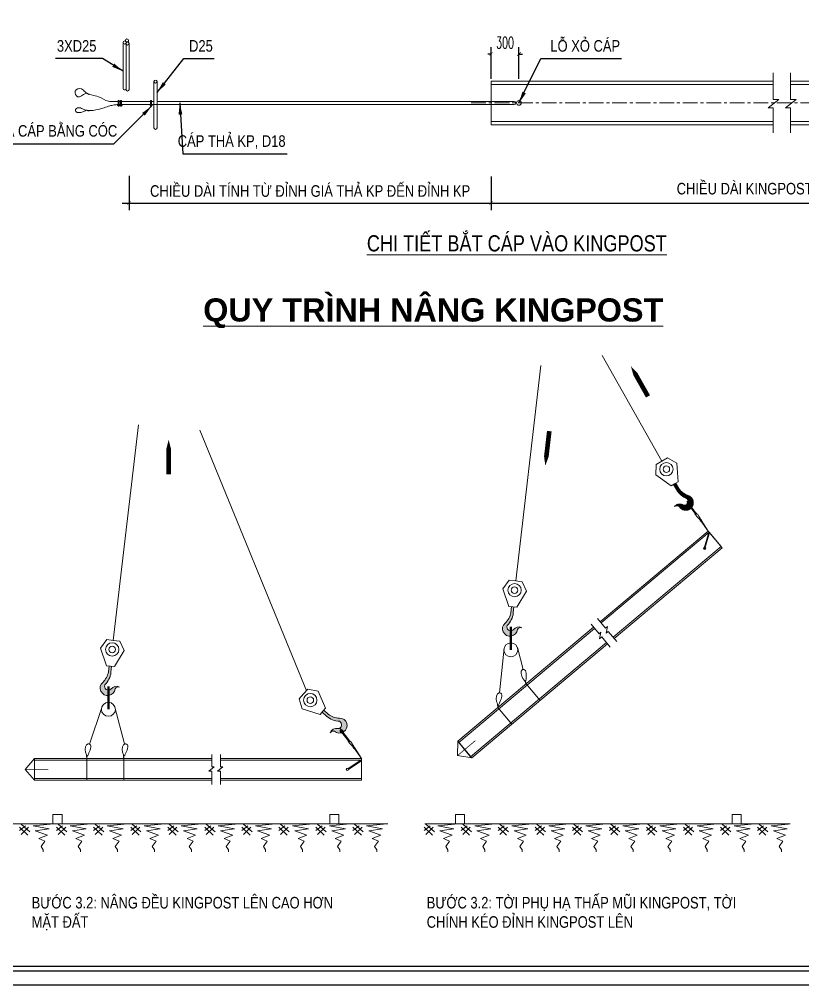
# Model space of a CAD drawing. Header units: millimetres. Extents: x -376071 to 28028791, y -269234 to 29325.
# Drawn here: x 489571 to 506486, y -148882 to -128041 of the extents above; entities that cross this region are included whole.
import ezdxf
from ezdxf.enums import TextEntityAlignment as Align

# ---------------------------------------------------------------- set-up
doc = ezdxf.new("R2010")
doc.units = ezdxf.units.MM
doc.header["$LTSCALE"] = 100
doc.set_wipeout_variables(frame=1)
doc.linetypes.add('CENTER', pattern=[50.8, 31.75, -6.35, 6.35, -6.35])
doc.linetypes.add('CONTINOUS', pattern=[0])
doc.layers.add('01. TEXT NOI DUNG', color=7, linetype='Continuous')
doc.layers.add('01. TEXT TIEU DE', color=7, linetype='Continuous')
for name, color, linetype, lineweight in [('02. leader', 8, 'CONTINOUS', 5), ('02. NET BAO', 7, 'CONTINOUS', 13), ('02. Net dam', 7, 'CONTINOUS', 13), ('02. Net dim', 8, 'CONTINOUS', 0), ('02. net manh', 8, 'CONTINOUS', 0), ('02. Net truc', 8, 'CENTER', 0)]:
    doc.layers.add(name, color=color, linetype=linetype, lineweight=lineweight)
doc.styles.add('Arial 0.8', font='arial_0.ttf', dxfattribs={"width": 0.8, "height": 250})
doc.styles.add('Arial 1.2', font='arial_0.ttf', dxfattribs={"width": 1.2, "height": 500})
doc.styles.add('DIM', font='vnsimli.shx', dxfattribs={"width": 0.6})
doc.dimstyles.new('1-100', dxfattribs={"dimscale": 100, "dimtxt": 2.5, "dimasz": 0.75, "dimexe": 1.5, "dimexo": 0.5, "dimgap": 1.2, "dimtad": 1, "dimtoh": 1, "dimdec": 0, "dimzin": 0, "dimdsep": 46, "dimtxsty": 'DIM', "dimblk": 'ARCHTICK', "dimcen": 0.09, "dimdle": 1.5, "dimclrd": 8, "dimclre": 8, "dimclrt": 7, "dimadec": 0, "dimazin": 0, "dimtfac": 1, "dimtdec": 0, "dimtix": 1, "dimtofl": 0, "dimtmove": 0, "dimatfit": 3, "dimfxl": 6, "dimfxlon": 1, "dimtolj": 1, "dimtzin": 0, "dimarcsym": 0})
doc.dimstyles.new('1-100 chu thich', dxfattribs={"dimtxt": 250, "dimasz": 75, "dimexe": 150, "dimexo": 50, "dimgap": 100, "dimtad": 1, "dimtoh": 1, "dimdec": 0, "dimzin": 0, "dimdsep": 46, "dimtxsty": 'Arial 0.8', "dimblk": 'ARCHTICK', "dimcen": 9, "dimdle": 150, "dimclrd": 8, "dimclre": 8, "dimclrt": 7, "dimadec": 0, "dimazin": 0, "dimtfac": 1, "dimtdec": 0, "dimtix": 1, "dimtofl": 0, "dimtmove": 0, "dimatfit": 3, "dimfxl": 600, "dimfxlon": 1, "dimtolj": 1, "dimtzin": 0, "dimarcsym": 0})
doc.dimstyles.new('KT1', dxfattribs={"dimtxt": 250, "dimasz": 1000, "dimexe": 100, "dimexo": 100, "dimgap": 50, "dimtad": 1, "dimdec": 0, "dimzin": 2, "dimdsep": 46, "dimtxsty": 'Standard', "dimblk2": 'OBLIQUE', "dimcen": 0.09, "dimdle": 100, "dimclrt": 2, "dimadec": 0, "dimazin": 0, "dimtfac": 1, "dimtdec": 0, "dimtofl": 0, "dimtmove": 0, "dimatfit": 3, "dimfxl": 1, "dimtolj": 1, "dimtzin": 2, "dimarcsym": 0})

# ---------------------------------------------------------------- blocks, each defined once
blk = doc.blocks.new('_ArchTick')
at = {"color": 0, "linetype": 'ByBlock', "const_width": 0.15}
blk.add_lwpolyline([(-0.5, -0.5), (0.5, 0.5)], dxfattribs=at)
blk = doc.blocks.new('*D224')
at = {"layer": '02. Net dim', "color": 8, "lineweight": -2, "transparency": 16777216}
for p, q in [((491941, -131423), (491941, -132158)), ((499760, -131435), (499760, -132158)), ((491791, -132008), (499910, -132008))]:
    blk.add_line(p, q, dxfattribs=at)
at = {"layer": 'Defpoints', "color": 0, "lineweight": 0, "transparency": 16777216}
for p in [(491941, -129556, -529), (499760, -130246, -529), (499760, -132008)]:
    blk.add_point(p, dxfattribs=at)
at = {"layer": '02. Net dim', "color": 8, "lineweight": -2, "transparency": 16777216, "xscale": 75, "yscale": 75, "zscale": 75, "rotation": 180}
blk.add_blockref('_ArchTick', (491941, -132008), dxfattribs=at)
at = {"layer": '02. Net dim', "color": 8, "lineweight": -2, "transparency": 16777216, "xscale": 75, "yscale": 75, "zscale": 75}
blk.add_blockref('_ArchTick', (499760, -132008), dxfattribs=at)
at = {"layer": '02. Net dim', "color": 7, "lineweight": 0, "transparency": 16777216, "insert": (495851, -131749), "char_height": 250, "attachment_point": 5, "style": 'Arial 0.8'}
blk.add_mtext('\\A1;CHIỀU DÀI TÍNH TỪ ĐỈNH GIÁ THẢ KP ĐẾN ĐỈNH KP', dxfattribs=at)
blk = doc.blocks.new('*D225')
at = {"layer": '02. Net dim', "color": 8, "lineweight": -2, "transparency": 16777216}
for p, q in [((499760, -131435), (499760, -132158)), ((513879, -131430), (513879, -132158)), ((499610, -132008), (514029, -132008))]:
    blk.add_line(p, q, dxfattribs=at)
at = {"layer": 'Defpoints', "color": 0, "lineweight": 0, "transparency": 16777216}
for p in [(513879, -130046, -529), (499760, -130246, -529), (513879, -132008)]:
    blk.add_point(p, dxfattribs=at)
at = {"layer": '02. Net dim', "color": 8, "lineweight": -2, "transparency": 16777216, "xscale": 75, "yscale": 75, "zscale": 75, "rotation": 180}
blk.add_blockref('_ArchTick', (499760, -132008), dxfattribs=at)
at = {"layer": '02. Net dim', "color": 8, "lineweight": -2, "transparency": 16777216, "xscale": 75, "yscale": 75, "zscale": 75}
blk.add_blockref('_ArchTick', (513879, -132008), dxfattribs=at)
at = {"layer": '02. Net dim', "color": 7, "lineweight": 0, "transparency": 16777216, "insert": (506819, -131724), "char_height": 250, "attachment_point": 5, "style": 'Arial 0.8'}
blk.add_mtext('\\A1;CHIỀU DÀI KINGPOST THEO TỪNG LOẠI CỌC', dxfattribs=at)
blk = doc.blocks.new('*D226')
at = {"layer": '02. Net dim', "color": 8, "lineweight": -2, "transparency": 16777216}
for p, q in [((499760, -128790), (499685, -128790)), ((499760, -129327), (499760, -128640)), ((500360, -129327), (500360, -128640)), ((500360, -128790), (500435, -128790))]:
    blk.add_line(p, q, dxfattribs=at)
at = {"layer": 'Defpoints', "color": 0, "lineweight": 0, "transparency": 16777216}
for p in [(500360, -128790), (499760, -129846, -529), (500360, -129846, -529)]:
    blk.add_point(p, dxfattribs=at)
at = {"layer": '02. Net dim', "color": 8, "lineweight": -2, "transparency": 16777216, "xscale": 75, "yscale": 75, "zscale": 75}
blk.add_blockref('_ArchTick', (499760, -128790), dxfattribs=at)
at = {"layer": '02. Net dim', "color": 8, "lineweight": -2, "transparency": 16777216, "xscale": 75, "yscale": 75, "zscale": 75, "rotation": 180}
blk.add_blockref('_ArchTick', (500360, -128790), dxfattribs=at)
at = {"layer": '02. Net dim', "color": 7, "lineweight": 0, "transparency": 16777216, "insert": (500060, -128545), "char_height": 250, "attachment_point": 5, "style": 'DIM'}
blk.add_mtext('\\A1;300', dxfattribs=at)
blk = doc.blocks.new('_OBLIQUE')
at = {"color": 0, "linetype": 'ByBlock'}
blk.add_line((-0.5, -0.5), (0.5, 0.5), dxfattribs=at)
blk = doc.blocks.new('*U232')
at = {"lineweight": 0}
blk.add_circle((-300, 235), 25, dxfattribs=at)
at = {"layer": '02. Net dam', "lineweight": 0}
for q in [(-7060, 470), (-7060, 0)]:
    blk.add_line((-7260, 235), q, dxfattribs=at)
for points in [[(-3230, 0), (-7060, 0), (-7060, 470), (-3230, 470)], [(-3045, 470), (0, 470), (0, 0), (-3045, 0)]]:
    blk.add_lwpolyline(points, dxfattribs=at)
at = {"layer": '02. net manh', "color": 8}
for points in [[(-3230, -89), (-3230, 197), (-3293, 197), (-3176, 286), (-3230, 286), (-3230, 556)], [(-3045, -89), (-3045, 197), (-3107, 197), (-2991, 286), (-3045, 286), (-3045, 556)]]:
    blk.add_lwpolyline(points, dxfattribs=at)
at = {"layer": '02. net manh', "lineweight": 0}
for points in [[(-3230, 35), (-7060, 35), (-7060, 435), (-3230, 435)], [(-3045, 435), (0, 435), (0, 35), (-3045, 35)]]:
    blk.add_lwpolyline(points, dxfattribs=at)
at = {"layer": '02. net manh', "lineweight": 0, "const_width": 16}
blk.add_lwpolyline([(-7260, 235), (-6760, 235)], dxfattribs=at)
blk = doc.blocks.new('*U233')
at = {"lineweight": 0}
blk.add_circle((-300, 235), 25, dxfattribs=at)
at = {"layer": '02. Net dam', "lineweight": 0}
for q in [(-7060, 470), (-7060, 0)]:
    blk.add_line((-7260, 235), q, dxfattribs=at)
for points in [[(-3230, 0), (-7060, 0), (-7060, 470), (-3230, 470)], [(-3045, 470), (0, 470), (0, 0), (-3045, 0)]]:
    blk.add_lwpolyline(points, dxfattribs=at)
at = {"layer": '02. net manh', "lineweight": 0}
for points in [[(-3230, 35), (-7060, 35), (-7060, 435), (-3230, 435)], [(-3045, 435), (0, 435), (0, 35), (-3045, 35)]]:
    blk.add_lwpolyline(points, dxfattribs=at)
at = {"layer": '02. net manh', "color": 8}
for points in [[(-3230, -89), (-3230, 197), (-3293, 197), (-3176, 286), (-3230, 286), (-3230, 556)], [(-3045, -89), (-3045, 197), (-3107, 197), (-2991, 286), (-3045, 286), (-3045, 556)]]:
    blk.add_lwpolyline(points, dxfattribs=at)
at = {"layer": '02. net manh', "lineweight": 0, "const_width": 16}
blk.add_lwpolyline([(-7260, 235), (-6760, 235)], dxfattribs=at)
blk = doc.blocks.new('*U235')
at = {"layer": '02. net manh'}
for p, q in [((-198, 264), (-329, 166)), ((-132, 232), (-296, 75)), ((329, 296), (-37, 262)), ((-37, 262), (309, 199)), ((309, 199), (12, 158)), ((12, 158), (274, 61)), ((274, 61), (88, -8)), ((88, -8), (219, -70)), ((219, -70), (136, -180)), ((136, -180), (184, -256)), ((184, -256), (184, -297))]:
    blk.add_line(p, q, dxfattribs=at)
for points in [[(-148, 59), (-329, 232)], [(-107, 133), (-296, 297)]]:
    blk.add_lwpolyline(points, dxfattribs=at)
blk = doc.blocks.new('*U236')
at = {"color": 0, "linetype": 'ByBlock', "lineweight": -2, "transparency": 16777216}
for p in [(-7200, 0), (-6400, 0), (-5600, 0), (-4800, 0), (-4000, 0), (-3200, 0), (-2400, 0), (-1600, 0), (-800, 0), (0, 0)]:
    blk.add_blockref('*U235', p, dxfattribs=at)
blk = doc.blocks.new('*U231')
at = {"layer": '02. net manh'}
h = blk.add_hatch(dxfattribs=at)
h.set_pattern_fill('ANSI37', color=256, scale=1.08, angle=48.4037, style=0)
h.set_pattern_definition([(93.40370006, (17193.22033, -44365.72529), (-0.13476185945, -0.0080150631), []), (183.40370006, (17193.22033, -44365.72529), (0.0080150631, -0.13476185945), [])])
h.paths.add_polyline_path([(3182, -6377, 0.413975), (3020, -6215, -0.167509), (2775, -6132), (2678, -6045), (2659, -6067), (2641, -6086), (2739, -6173, 0.166919), (3019, -6284, -0.37486), (3061, -6384)])
h.paths.add_polyline_path([(3061, -6384, -0.325623), (2982, -6442, 0.383868), (2816, -6534, -0.345642), (2912, -6499, 0.646507), (3182, -6377)])
at = {"lineweight": 0}
blk.add_line((0, 0), (2312, -5644), dxfattribs=at)
at = {"layer": '02. NET BAO'}
for centre, radius, start, end in [((3040, -5821), 464, 229.4488, 267.3543), ((3018, -5818), 397, 232.2319, 270.0482), ((3020, -6377), 162, 228.4037, 90.4284), ((2950, -6580), 142, 77.1254, 161.1261), ((2982, -6359), 83.1, 269.7442, 64.086), ((2887, -6577), 82.6, 72.2206, 148.4899)]:
    blk.add_arc(centre, radius, start, end, dxfattribs=at)
at = {"lineweight": 0}
blk.add_wipeout([(2214, -6018), (2146, -5801), (2333, -5590), (2557, -5632), (2717, -6001), (2599, -6134)], dxfattribs=at)
for p, q in [((2333, -5590), (2239, -5695)), ((2333, -5590), (2557, -5632)), ((2146, -5801), (2239, -5695)), ((2146, -5801), (2214, -6018)), ((2557, -5632), (2717, -6001)), ((2214, -6018), (2599, -6134)), ((2717, -6001), (2658, -6067)), ((2599, -6134), (2658, -6067))]:
    blk.add_line(p, q, dxfattribs=at)
at = {"layer": '02. NET BAO'}
for p, q in [((2739, -6173), (2641, -6086)), ((2775, -6132), (2678, -6045))]:
    blk.add_line(p, q, dxfattribs=at)
at = {"layer": '02. net manh'}
for radius in [144, 70.9]:
    blk.add_circle((2388, -5827), radius, dxfattribs=at)
blk = doc.blocks.new('*U234')
at = {"layer": '02. net manh'}
h = blk.add_hatch(dxfattribs=at)
h.set_pattern_fill('ANSI37', color=256, scale=1.08, angle=6.1622, style=0)
h.set_pattern_definition([(51.16218033, (-14381.09397, -43330.16089), (-0.10515476538, 0.0846609433), []), (141.16218033, (-14381.09397, -43330.16089), (-0.0846609433, -0.10515476538), [])])
h.paths.add_polyline_path([(784, -5788, 0.413975), (774, -5558, -0.167509), (648, -5332), (634, -5203), (605, -5206), (579, -5209), (593, -5338, 0.166919), (726, -5609, -0.37486), (690, -5712)])
h.paths.add_polyline_path([(690, -5712, -0.325623), (593, -5701, 0.383868), (408, -5658, -0.345642), (503, -5696, 0.646507), (784, -5788)])
at = {"lineweight": 0}
blk.add_line((0, 0), (543, -4649), dxfattribs=at)
at = {"layer": '02. NET BAO'}
for centre, radius, start, end in [((1053, -5280), 464, 187.2073, 225.1128), ((1039, -5263), 397, 189.9904, 227.8067), ((664, -5678), 162, 186.1622, 48.1869), ((649, -5639), 83.1, 227.5026, 21.8445), ((477, -5782), 142, 34.8838, 118.8846), ((431, -5737), 82.6, 29.9791, 106.2484)]:
    blk.add_arc(centre, radius, start, end, dxfattribs=at)
at = {"lineweight": 0}
blk.add_wipeout([(309, -4871), (404, -4664), (685, -4634), (822, -4815), (693, -5196), (516, -5215)], dxfattribs=at)
for p, q in [((404, -4664), (309, -4871)), ((404, -4664), (544, -4649)), ((685, -4634), (544, -4649)), ((685, -4634), (822, -4815)), ((309, -4871), (516, -5215)), ((822, -4815), (693, -5196)), ((516, -5215), (605, -5206)), ((693, -5196), (605, -5206))]:
    blk.add_line(p, q, dxfattribs=at)
at = {"layer": '02. NET BAO'}
for p, q in [((593, -5338), (579, -5209)), ((648, -5332), (634, -5203))]:
    blk.add_line(p, q, dxfattribs=at)
at = {"layer": '02. net manh'}
for radius in [144, 70.9]:
    blk.add_circle((566, -4846), radius, dxfattribs=at)
blk = doc.blocks.new('*U237')
at = {"layer": '02. net manh'}
for p, q in [((-198, 264), (-329, 166)), ((-132, 232), (-296, 75)), ((329, 296), (-37, 262)), ((-37, 262), (309, 199)), ((309, 199), (12, 158)), ((12, 158), (274, 61)), ((274, 61), (88, -8)), ((88, -8), (219, -70)), ((219, -70), (136, -180)), ((136, -180), (184, -256)), ((184, -256), (184, -297))]:
    blk.add_line(p, q, dxfattribs=at)
for points in [[(-148, 59), (-329, 232)], [(-107, 133), (-296, 297)]]:
    blk.add_lwpolyline(points, dxfattribs=at)
blk = doc.blocks.new('*U238')
at = {"color": 0, "linetype": 'ByBlock', "lineweight": -2, "transparency": 16777216}
for p in [(-7200, 0), (-6400, 0), (-5600, 0), (-4800, 0), (-4000, 0), (-3200, 0), (-2400, 0), (-1600, 0), (-800, 0), (0, 0)]:
    blk.add_blockref('*U237', p, dxfattribs=at)
blk = doc.blocks.new('*U240')
at = {"layer": '02. net manh'}
h = blk.add_hatch(dxfattribs=at)
h.set_pattern_fill('ANSI37', color=256, scale=1.08, angle=29.4993, style=0)
h.set_pattern_definition([(74.49930936, (2908.54196, -43709.21608), (-0.1300896763, 0.03607874888), []), (164.49930936, (2908.54196, -43709.21608), (-0.03607874888, -0.1300896763), [])])
h.paths.add_polyline_path([(1961, -3230, 0.413975), (1861, -3024, -0.167509), (1656, -2866), (1592, -2753), (1566, -2767), (1544, -2780), (1608, -2893, 0.166919), (1837, -3089, -0.37486), (1845, -3198)])
h.paths.add_polyline_path([(1845, -3198, -0.325623), (1751, -3227, 0.383868), (1564, -3260, -0.345642), (1666, -3258, 0.646507), (1961, -3230)])
at = {"lineweight": 0}
blk.add_line((0, 0), (1290, -2280), dxfattribs=at)
at = {"layer": '02. NET BAO'}
for centre, radius, start, end in [((2007, -2658), 464, 210.5444, 248.4499), ((1987, -2648), 397, 213.3276, 251.1438), ((1808, -3178), 162, 209.4993, 71.524), ((1778, -3148), 83.1, 250.8398, 45.1816), ((1676, -3347), 142, 58.221, 142.2217), ((1617, -3324), 82.6, 53.3163, 129.5855)]:
    blk.add_arc(centre, radius, start, end, dxfattribs=at)
at = {"lineweight": 0}
blk.add_wipeout([(1161, -2577), (1167, -2349), (1413, -2210), (1611, -2323), (1643, -2724), (1488, -2811)], dxfattribs=at)
for p, q in [((1167, -2349), (1290, -2280)), ((1413, -2210), (1290, -2280)), ((1413, -2210), (1611, -2323)), ((1167, -2349), (1161, -2577)), ((1611, -2323), (1643, -2724)), ((1161, -2577), (1488, -2811)), ((1488, -2811), (1566, -2767)), ((1643, -2724), (1566, -2767))]:
    blk.add_line(p, q, dxfattribs=at)
at = {"layer": '02. NET BAO'}
for p, q in [((1608, -2893), (1544, -2780)), ((1656, -2866), (1592, -2753))]:
    blk.add_line(p, q, dxfattribs=at)
at = {"layer": '02. net manh'}
for radius in [144, 70.9]:
    blk.add_circle((1388, -2453), radius, dxfattribs=at)
blk = doc.blocks.new('*U239')
at = {"layer": '02. net manh'}
h = blk.add_hatch(dxfattribs=at)
h.set_pattern_fill('ANSI37', color=256, scale=1.08, angle=6.1622, style=0)
h.set_pattern_definition([(51.16218033, (-14380.58813, -43334.49363), (-0.10515476538, 0.0846609433), []), (141.16218033, (-14380.58813, -43334.49363), (-0.0846609433, -0.10515476538), [])])
h.paths.add_polyline_path([(785, -5792, 0.413975), (774, -5563, -0.167509), (649, -5337), (635, -5207), (606, -5210), (580, -5213), (594, -5343, 0.166919), (727, -5613, -0.37486), (691, -5716)])
h.paths.add_polyline_path([(691, -5716, -0.325623), (593, -5705, 0.383868), (409, -5662, -0.345642), (503, -5700, 0.646507), (785, -5792)])
at = {"lineweight": 0}
blk.add_line((0, 0), (543, -4653), dxfattribs=at)
at = {"layer": '02. NET BAO'}
for centre, radius, start, end in [((1054, -5284), 464, 187.2073, 225.1128), ((1039, -5268), 397, 189.9904, 227.8067), ((665, -5683), 162, 186.1622, 48.1869), ((649, -5644), 83.1, 227.5026, 21.8445), ((477, -5786), 142, 34.8838, 118.8846), ((432, -5741), 82.6, 29.9791, 106.2484)]:
    blk.add_arc(centre, radius, start, end, dxfattribs=at)
at = {"lineweight": 0}
blk.add_wipeout([(309, -4875), (405, -4668), (685, -4638), (823, -4820), (693, -5201), (517, -5220)], dxfattribs=at)
for p, q in [((405, -4668), (309, -4875)), ((405, -4668), (545, -4653)), ((685, -4638), (545, -4653)), ((685, -4638), (823, -4820)), ((309, -4875), (517, -5220)), ((823, -4820), (693, -5201)), ((517, -5220), (605, -5210)), ((693, -5201), (605, -5210))]:
    blk.add_line(p, q, dxfattribs=at)
at = {"layer": '02. NET BAO'}
for p, q in [((649, -5337), (635, -5207)), ((594, -5343), (580, -5213))]:
    blk.add_line(p, q, dxfattribs=at)
at = {"layer": '02. net manh'}
for radius in [144, 70.9]:
    blk.add_circle((566, -4851), radius, dxfattribs=at)
blk = doc.blocks.new('Khung A3 COR3')
at = {"ltscale": 2000}
for points in [[(420, 0), (420, 297), (0, 297), (0, 0)], [(417, 3), (417, 294), (3, 294), (3, 3)], [(365, 4), (365, 293), (4, 293), (4, 4)]]:
    blk.add_lwpolyline(points, close=True, dxfattribs=at)
at = {"style": 'Arial 0.8', "width": 0.8}
blk.add_attdef('TENBANVE_001', (387.9, 33.5), '', height=2.5, dxfattribs=at)
blk.add_attdef('SOHIEU', text='', height=2.5, dxfattribs=at).set_placement((391, 7.25), align=Align.MIDDLE_CENTER)

msp = doc.modelspace()

# ---------------------------------------------------------------- linework, layer by layer
at = {"layer": '02. Net dam', "lineweight": 0}
for p, q in [((500038.1, -141613.2), (499942.1, -142583.7, 170.1)), ((500324.9, -141605.3), (500448.4, -142075.4, 100.8)), ((491349.6, -142898.3), (491084.9, -143686.3, 170.1)), ((491636.4, -142890.3), (491844.9, -143683.8, 170.1))]:
    msp.add_line(p, q, dxfattribs=at)
at = {"layer": '02. Net dam'}
for p, q in [((500512.7, -142386.1, 1051.3), (500815.9, -142746.8, -1409.8)), ((499901.8, -142898.8, 1932.4), (500204.9, -143259.5, -528.7)), ((491027.5, -143996.8, 1932.4), (491027.9, -144468, -528.7)), ((491825.1, -143996.8, 1051.3), (491825.4, -144468, -1409.8)), ((489425.3, -145406.8, -528.7), (497530.6, -145406.7, -528.7)), ((498328.3, -145406.8, -528.7), (506219.1, -145406.7, -528.7))]:
    msp.add_line(p, q, dxfattribs=at)
at = {"layer": '02. Net dam', "lineweight": 0}
for points in [[(501015, -136931.2, 100, 100, 0), (500986, -137179.5, 250, 0, 0), (500928.1, -137676.2, 0, 0, 0)], [(492796.6, -137865.3, 100, 100, 0), (492796.6, -137615.3, 250, 0, 0), (492796.6, -137115.3, 0, 0, 0)]]:
    msp.add_lwpolyline(points, format="xyseb", dxfattribs=at)
at = {"layer": '02. Net dam', "lineweight": 0, "elevation": -528.7}
for points in [[(490297.7, -145406.8), (490497.7, -145406.8), (490497.7, -145206.8), (490297.7, -145206.8)], [(496272.5, -145406.8), (496472.5, -145406.8), (496472.5, -145206.8), (496272.5, -145206.8)], [(498986.1, -145406.8), (499186.1, -145406.8), (499186.1, -145206.8), (498986.1, -145206.8)], [(504961, -145406.8), (505161, -145406.8), (505161, -145206.8), (504961, -145206.8)]]:
    msp.add_lwpolyline(points, close=True, dxfattribs=at)
at = {"layer": '02. Net dam', "lineweight": 0}
for centre in [(500182.7, -141653.1), (491494.3, -142938.1)]:
    msp.add_circle(centre, 150, dxfattribs=at)
at = {"layer": '02. Net dam'}
for points in [[(500513, -142385.7, 170.1), (500501.4, -142353.2, 170.1), (500481.7, -142312.5, 170.1), (500410.6, -142233.5, 170.1), (500374, -142083.6, 170.1), (500537.8, -142064, 170.1), (500515.5, -142255.5, 170.1), (500510.2, -142324.2, 170.1), (500498.3, -142353.7, 170.1), (500504.9, -142353, 170.1), (500498.5, -142358.9, 170.1), (500511, -142358.3, 170.1), (500499.7, -142365.4, 170.1), (500516.4, -142366.6, 170.1), (500499.1, -142380.2, 170.1), (500513.8, -142386.9, 170.1), (500525.3, -142392.2, 170.1)], [(499902.5, -142898.2, 170.1), (499902.8, -142863.8, 170.1), (499898.2, -142818.8, 170.1), (499858.3, -142720.2, 170.1), (499875.3, -142566.9, 170.1), (500035.9, -142604.5, 170.1), (499949.5, -142776.8, 170.1), (499921, -142839.5, 170.1), (499899.6, -142863.1, 170.1), (499906.1, -142864.8, 170.1), (499898.1, -142868.1, 170.1), (499910, -142871.8, 170.1), (499897, -142874.6, 170.1), (499912.3, -142881.4, 170.1), (499891.4, -142888.3, 170.1), (499902.9, -142899.7, 170.1), (499911.9, -142908.5, 170.1)], [(491027.5, -143996.6, 170.1), (491027.8, -143962.1, 170.1), (491023.1, -143917.1, 170.1), (490983.3, -143818.6, 170.1), (491000.3, -143665.2, 170.1), (491160.9, -143702.8, 170.1), (491074.4, -143875.1, 170.1), (491046, -143937.8, 170.1), (491024.6, -143961.5, 170.1), (491031.1, -143963.1, 170.1), (491023.1, -143966.4, 170.1), (491035, -143970.2, 170.1), (491022, -143972.9, 170.1), (491037.3, -143979.8, 170.1), (491016.3, -143986.7, 170.1), (491027.9, -143998, 170.1), (491036.9, -144006.9, 170.1)], [(491825.1, -143996.6, 170.1), (491825.3, -143962.1, 170.1), (491820.7, -143917.1, 170.1), (491780.8, -143818.6, 170.1), (491797.8, -143665.2, 170.1), (491958.4, -143702.8, 170.1), (491872, -143875.1, 170.1), (491843.5, -143937.8, 170.1), (491822.2, -143961.5, 170.1), (491828.7, -143963.1, 170.1), (491820.6, -143966.4, 170.1), (491832.5, -143970.2, 170.1), (491819.5, -143972.9, 170.1), (491834.8, -143979.8, 170.1), (491813.9, -143986.7, 170.1), (491825.4, -143998, 170.1), (491834.5, -144006.9, 170.1)]]:
    msp.add_open_spline(points, degree=3, knots=[462.0823533, 462.0823533, 462.0823533, 462.0823533, 565.8686405, 601.7873053, 791.5287042, 822.6334374, 1040.5353474, 1103.3669328, 1107.1598589, 1110.5202687, 1114.0394488, 1120.2318469, 1124.9773629, 1133.7702853, 1140.8208708, 1165.8695943, 1165.8695943, 1165.8695943, 1165.8695943], dxfattribs=at)
at = {"layer": '02. net manh'}
for p, q in [((491812.7, -128540.7, -528.7), (491812.7, -129540.8, -528.7)), ((491874.9, -128565.9, -528.7), (491874.9, -129558.3, -528.7)), ((491928.8, -128497.1, -528.7), (491928.8, -128537.1, -528.7)), ((491941.5, -128563.2, -528.7), (491941.5, -129555.6, -528.7)), ((492478.8, -129384.5, -528.7), (492478.8, -130384.6, -528.7)), ((492545.5, -129384.5, -528.7), (492545.5, -130384.6, -528.7)), ((491703.5, -129801.8, -528.7), (491703.5, -129887.9, -528.7)), ((491725.8, -129801.8, -528.7), (491725.8, -129887.9, -528.7)), ((491756.2, -129812.9, -528.7), (491725.8, -129812.9, -528.7)), ((491756.2, -129801.8, -528.7), (491756.2, -129887.9, -528.7)), ((491778.5, -129801.8, -528.7), (491778.5, -129887.9, -528.7)), ((491812.7, -129812.9, -528.7), (491778.5, -129812.9, -528.7)), ((492405.3, -129812.9, -528.7), (491812.7, -129812.9, -528.7)), ((492405.3, -129801.8, -528.7), (492405.3, -129887.9, -528.7)), ((492427.6, -129801.8, -528.7), (492427.6, -129887.9, -528.7)), ((492478.8, -129812.9, -528.7), (492427.6, -129812.9, -528.7)), ((491692.3, -129887.9, -528.7), (491737, -129887.9, -528.7)), ((491692.3, -129887.9, -528.7), (491692.3, -129901.5, -528.7)), ((491692.3, -129901.5, -528.7), (491737, -129901.5, -528.7)), ((491703.5, -129901.5, -528.7), (491703.5, -129915.7, -528.7)), ((491725.8, -129915.7, -528.7), (491703.5, -129915.7, -528.7)), ((491756.2, -129879.6, -528.7), (491725.8, -129879.6, -528.7)), ((491725.8, -129901.5, -528.7), (491725.8, -129915.7, -528.7)), ((491737, -129887.9, -528.7), (491737, -129901.5, -528.7)), ((491745, -129887.9, -528.7), (491789.7, -129887.9, -528.7)), ((491745, -129887.9, -528.7), (491745, -129901.5, -528.7)), ((491745, -129901.5, -528.7), (491789.7, -129901.5, -528.7)), ((491756.2, -129901.5, -528.7), (491756.2, -129915.7, -528.7)), ((491778.5, -129915.7, -528.7), (491756.2, -129915.7, -528.7)), ((492405.3, -129879.6, -528.7), (491778.5, -129879.6, -528.7)), ((491778.5, -129901.5, -528.7), (491778.5, -129915.7, -528.7)), ((491789.7, -129887.9, -528.7), (491789.7, -129901.5, -528.7)), ((492394.1, -129887.9, -528.7), (492438.8, -129887.9, -528.7)), ((492394.1, -129887.9, -528.7), (492394.1, -129901.5, -528.7)), ((492394.1, -129901.5, -528.7), (492438.8, -129901.5, -528.7)), ((492405.3, -129901.5, -528.7), (492405.3, -129915.7, -528.7)), ((492427.6, -129915.7, -528.7), (492405.3, -129915.7, -528.7)), ((492427.6, -129901.5, -528.7), (492427.6, -129915.7, -528.7)), ((492438.8, -129887.9, -528.7), (492438.8, -129901.5, -528.7)), ((504277.8, -138865.8, -528.7), (504274.8, -138868.1, -528.7)), ((504278.4, -138872.9, -528.7), (504274.8, -138868.1, -528.7)), ((504278.9, -138861.1, -528.7), (504276, -138863.4, -528.7)), ((504276, -138863.4, -528.7), (504283.3, -138872.9, -528.7)), ((504281.5, -138870.5, -528.7), (504278.4, -138872.9, -528.7)), ((504278.9, -138861.1, -528.7), (504286.2, -138870.7, -528.7)), ((504299.2, -138849.3, -528.7), (504280.7, -138863.5, -528.7)), ((504282.5, -138862.1, -528.7), (504286.2, -138866.9, -528.7)), ((504286.2, -138870.7, -528.7), (504283.3, -138872.9, -528.7)), ((504302.8, -138854.1, -528.7), (504284.4, -138868.3, -528.7)), ((504444.8, -139088.2, -528.7), (504286.2, -138866.9, -528.7)), ((504444.8, -139088.2, -528.7), (504296.8, -138851.2, -528.7)), ((496674.4, -143625.2, -528.7), (496671.3, -143627.6, -528.7)), ((496675, -143632.3, -528.7), (496671.3, -143627.6, -528.7)), ((496675.5, -143620.6, -528.7), (496672.5, -143622.8, -528.7)), ((496672.5, -143622.8, -528.7), (496679.9, -143632.4, -528.7)), ((496678.1, -143630, -528.7), (496675, -143632.3, -528.7)), ((496675.5, -143620.6, -528.7), (496682.8, -143630.1, -528.7)), ((496695.7, -143608.8, -528.7), (496677.3, -143623, -528.7)), ((496682.8, -143630.1, -528.7), (496679.9, -143632.4, -528.7)), ((496683.1, -143636.5, -528.7), (496680, -143638.8, -528.7)), ((496683.7, -143643.6, -528.7), (496680, -143638.8, -528.7)), ((496699.4, -143613.6, -528.7), (496681, -143627.8, -528.7)), ((496684.1, -143631.9, -528.7), (496681.2, -143634.1, -528.7)), ((496681.2, -143634.1, -528.7), (496688.6, -143643.7, -528.7)), ((496687.8, -143632.9, -528.7), (496682.7, -143626.4, -528.7)), ((496686.7, -143641.3, -528.7), (496683.7, -143643.6, -528.7)), ((496684.1, -143631.9, -528.7), (496691.5, -143641.4, -528.7)), ((496704.4, -143620.1, -528.7), (496686, -143634.3, -528.7)), ((496691.5, -143641.4, -528.7), (496688.6, -143643.7, -528.7)), ((496708.1, -143624.9, -528.7), (496689.7, -143639, -528.7)), ((496702, -143621.9, -528.7), (496697, -143615.4, -528.7)), ((496790, -143775.5, -528.7), (496787, -143777.9, -528.7)), ((496790.7, -143782.6, -528.7), (496787, -143777.9, -528.7)), ((496791.1, -143770.9, -528.7), (496788.2, -143773.1, -528.7)), ((496788.2, -143773.1, -528.7), (496795.6, -143782.7, -528.7)), ((496793.7, -143780.3, -528.7), (496790.7, -143782.6, -528.7)), ((496791.1, -143770.9, -528.7), (496798.5, -143780.5, -528.7)), ((496811.4, -143759.1, -528.7), (496793, -143773.3, -528.7)), ((496794.7, -143771.9, -528.7), (496798.4, -143776.7, -528.7)), ((496798.5, -143780.5, -528.7), (496795.6, -143782.7, -528.7)), ((496815.1, -143763.9, -528.7), (496796.6, -143778.1, -528.7)), ((496957.1, -143998, -528.7), (496798.4, -143776.7, -528.7)), ((496957.1, -143998, -528.7), (496809, -143760.9, -528.7))]:
    msp.add_line(p, q, dxfattribs=at)
at = {"layer": '02. net manh', "linetype": 'ByBlock', "ltscale": 8}
for p, q in [((504452.5, -139144.5, -528.7), (504357.5, -139458.5, -528.7)), ((504375.5, -139461.1, -528.7), (504374.7, -139463.7, -528.7)), ((496948.1, -144033, -528.7), (496673.5, -144212.4, -528.7)), ((496685.6, -144226, -528.7), (496683.3, -144227.5, -528.7))]:
    msp.add_line(p, q, dxfattribs=at)
at = {"layer": '02. net manh', "ltscale": 10}
for p, q in [((504469.5, -139150.7, -528.7), (504374.7, -139463.7, -528.7)), ((496957.1, -144048.6, -528.7), (496683.3, -144227.5, -528.7))]:
    msp.add_line(p, q, dxfattribs=at)
at = {"layer": '02. net manh', "elevation": -528.7}
msp.add_lwpolyline([(492427.6, -129879.6), (500259.7, -129879.6, 1), (500259.7, -129812.9), (492545.5, -129812.9)], format="xyb", dxfattribs=at)
at = {"layer": '02. net manh'}
for centre, radius, start, end in [((491846, -128540.7, -528.7), 33.3, 0, 180), ((491846, -128540.7, -528.7), 33.3, 180, 0), ((491895.4, -128497.1, -528.7), 33.3, 0, 180), ((491895.4, -128497.1, -528.7), 33.3, 180, 0), ((491908.1, -128563.2, -528.7), 33.3, 0, 180), ((491908.1, -128563.2, -528.7), 33.3, 180, 0), ((492512.1, -129384.5, -528.7), 33.3, 0, 180), ((492512.1, -129384.5, -528.7), 33.3, 180, 0), ((491846, -129533.1, -528.7), 33.3, 180, 330.04458), ((491908.1, -129555.6, -528.7), 33.3, 175.36161, 180), ((491908.1, -129555.6, -528.7), 33.3, 180, 0), ((491714.6, -129801.8, -528.7), 11.2, 0, 180), ((491767.3, -129801.8, -528.7), 11.2, 0, 180), ((492416.4, -129801.8, -528.7), 11.2, 0, 180), ((492512.1, -130384.6, -528.7), 33.3, 180, 0), ((504301, -138851.7, -528.7), 3.02, 307.57666, 127.57666), ((504366.1, -139461.1, -528.7), 9.01, 163.15792, 343.15792), ((496697.6, -143611.2, -528.7), 3.02, 307.57666, 127.57666), ((496706.3, -143622.5, -528.7), 3.02, 307.57666, 127.57666), ((496813.2, -143761.5, -528.7), 3.02, 307.57666, 127.57666), ((496678.4, -144220, -528.7), 9.01, 123.15792, 303.15792)]:
    msp.add_arc(centre, radius, start, end, dxfattribs=at)
for points in [[(491703.5, -129812.9, 45.2), (491554.7, -129816, 45.2), (491497.3, -129808.2, 45.2), (491282.5, -129714, 45.2), (490991.2, -129608.2, 45.2), (490914.1, -129541.1, 45.2), (490777.2, -129593.3, 45.2), (490829.5, -129715.1, 45.2), (491002.2, -129640.3, 45.2), (491030.5, -129633.4, 45.2), (491034.9, -129632.8, 45.2), (491031.4, -129643.5, 45.2), (491042, -129638.4, 45.2), (491044.4, -129649.4, 45.2), (491056.8, -129644.9, 45.2), (491059.2, -129657.6, 45.2), (491090.8, -129656.5, 45.2)], [(491703.5, -129879.6, 45.2), (491615.5, -129890.1, 45.2), (491528.7, -129908, 45.2), (491402.2, -129949.1, 45.2), (490937.1, -129974.4, 45.2), (490893.1, -129953.4, 45.2), (490787.7, -129985.9, 45.2), (490791.6, -130028, 45.2), (490939, -130039.5, 45.2), (491016.6, -130003.7, 45.2), (491021.5, -130002.2, 45.2), (491023.8, -130006.2, 45.2), (491027.6, -130003.3, 45.2), (491032.7, -130010, 45.2), (491036.8, -130005.1, 45.2), (491045.1, -130013.7, 45.2), (491052, -130007, 45.2), (491081.2, -130024.5, 45.2)], [(496795.3, -143771.4, -852.4), (496787.1, -143762.1, -852.4), (496764, -143735.6, -852.4), (496705.1, -143675.2, -852.4), (496691.5, -143651.5, -852.4), (496692.1, -143637.2, -852.4)], [(496809, -143760.9, -852.4), (496802, -143750.6, -852.4), (496782.4, -143721.4, -852.4), (496739.1, -143649.1, -852.4), (496719.7, -143629.9, -852.4), (496705.7, -143626.7, -852.4)]]:
    msp.add_spline(points, degree=3, dxfattribs=at)
msp.add_open_spline([(496715.7, -143628.5, -852.4), (496712.5, -143627.6, -852.4), (496709.1, -143627.2, -852.4), (496705.7, -143626.7, -852.4)], degree=3, dxfattribs=at)
at = {"layer": '02. Net truc', "color": 8, "ltscale": 0.1}
msp.add_line((499326.7, -129846.3, -528.7), (513367.7, -129846.3, -528.7), dxfattribs=at)

# ---------------------------------------------------------------- block references
at = {"lineweight": 0}
for name, p in [('*U236', (497104.8, -145715.4, -1057.4)), ('*U238', (505841.4, -145715.4, -1057.4))]:
    msp.add_blockref(name, p, dxfattribs=at)
at = {"layer": '02. Net dam', "lineweight": 0, "xscale": 2, "yscale": 2, "zscale": 2, "rotation": 180}
msp.add_blockref('*U232', (499759.7, -129376.3, -528.7), dxfattribs=at)
at = {"layer": '02. Net dam', "lineweight": 0}
for name, p in [('*U240', (502154.8, -135300.1)), ('*U231', (493466.3, -136911.1)), ('*U233', (496957.1, -144468, -528.7))]:
    msp.add_blockref(name, p, dxfattribs=at)
at = {"layer": '02. Net dam', "lineweight": 0, "xscale": -1}
msp.add_blockref('*U234', (492143.2, -136798.6), dxfattribs=at)
at = {"layer": '02. Net dam', "lineweight": 0, "rotation": 40}
msp.add_blockref('*U233', (504747, -139448.3, -528.7), dxfattribs=at)

# ---------------------------------------------------------------- texts
at = {"lineweight": 0, "char_height": 250, "style": 'Arial 0.8'}
for s, insert, attachment_point in [('3XD25', (490382.7, -128489.4, -6672.9), 1), ('D25', (493749.5, -128489.4, -6672.9), 3), ('LỖ XỎ CÁP', (502543.6, -128489.4, -6672.9), 3), ('KHÓA CÁP BẰNG CÓC', (488673.5, -130324.1, -2576.8), 1), ('CÁP THẢ KP, D18', (495321, -130543.8, -6672.9), 3)]:
    msp.add_mtext(s, dxfattribs=dict(at, insert=insert, attachment_point=attachment_point))
at = {"layer": '01. TEXT NOI DUNG', "lineweight": 0, "char_height": 250, "attachment_point": 1, "style": 'Arial 0.8'}
for s, insert, width in [('BƯỚC 3.2: NÂNG ĐỀU KINGPOST LÊN CAO HƠN MẶT ĐẤT', (489837, -146986.4), 6951.596), ('BƯỚC 3.2: TỜI PHỤ HẠ THẤP MŨI KINGPOST, TỜI CHÍNH KÉO ĐỈNH KINGPOST LÊN', (498367.7, -146986.4), 7560.188)]:
    msp.add_mtext(s, dxfattribs=dict(at, insert=insert, width=width))
at = {"layer": '01. TEXT TIEU DE', "lineweight": 0, "insert": (498508.7, -134065, 881.1), "char_height": 500, "width": 22967.219, "attachment_point": 2, "style": 'Arial 1.2'}
msp.add_mtext('{\\fArial|b1|i0|c0|p34;\\LQUY TRÌNH NÂNG KINGPOST}', dxfattribs=at)
at = {"layer": '02. Net dam', "lineweight": 0, "insert": (500313.6, -132701.8), "char_height": 350, "attachment_point": 2, "style": 'Arial 0.8'}
msp.add_mtext('{\\LCHI TIẾT BẮT CÁP VÀO KINGPOST}', dxfattribs=at)

# ---------------------------------------------------------------- dimensions: what is measured, and where the dimension line sits
at = {"layer": '02. Net dim', "lineweight": 0}
for base, p1, p2, text, dimstyle, picture, middle in [((500359.7, -128790.4), (499759.7, -129846.3, -528.7), (500359.7, -129846.3, -528.7), '300', '1-100', '*D226', (500059.7, -128545.4)), ((499759.7, -132007.8), (491941.5, -129555.6, -528.7), (499759.7, -130246.3, -528.7), 'CHIỀU DÀI TÍNH TỪ ĐỈNH GIÁ THẢ KP ĐẾN ĐỈNH KP', '1-100 chu thich', '*D224', (495850.6, -131749.1))]:
    dim = msp.add_linear_dim(base=base, p1=p1, p2=p2, text=text, dimstyle=dimstyle, dxfattribs=at)
    dim.commit()
    dim.dimension.update_dxf_attribs({"geometry": picture, "text_midpoint": middle})
dim = msp.add_linear_dim(base=(513878.9, -132007.8), p1=(499759.7, -130246.3, -528.7), p2=(513878.9, -130046.3, -528.7), text='CHIỀU DÀI KINGPOST THEO TỪNG LOẠI CỌC', dimstyle='1-100 chu thich', override={"dimtmove": 1}, dxfattribs=at)
dim.commit()
dim.dimension.update_dxf_attribs({"geometry": '*D225', "text_midpoint": (506819.3, -131723.5)})

# ---------------------------------------------------------------- leaders
at = {"layer": '02. leader'}
for points in [[(491812.7, -129162.5, -2048.1), (491369.2, -128889.7, -2048.1), (490351.7, -128889.7, -2048.1)], [(492545.5, -129619.3, -2048.1), (493125.9, -128889.7, -2048.1), (493780.5, -128889.7, -2048.1)], [(500359.7, -129846.3, -2048.1), (500835.5, -128889.7, -2048.1), (502574.6, -128889.7, -2048.1)], [(492427.6, -129915.7, -1519.4), (491607, -130734.9, -1519.4), (488605.8, -130734.9, -1519.4)], [(493034.8, -129846.3, -2048.1), (493103.6, -130944.1, -2048.1), (495351.9, -130944.1, -2048.1)]]:
    msp.add_leader(points, dimstyle='KT1', override={"dimasz": 250, "dimfxl": 0.18, "dimarcsym": 1}, dxfattribs=at)

# ---------------------------------------------------------------- next in the draw order: linework, layer by layer
at = {"layer": '02. Net dam', "lineweight": 0}
msp.add_lwpolyline([(503145.9, -136181.3, 100, 100, 0), (503022.8, -135963.7, 250, 0, 0), (502776.5, -135528.6, 0, 0, 0)], format="xyseb", dxfattribs=at)
at = {"layer": '02. Net dam', "lineweight": 0, "const_width": 50}
msp.add_lwpolyline([(491494.3, -142438.1), (491494.3, -142938.1)], dxfattribs=at)
at = {"layer": '02. net manh'}
for p, q in [((504193.5, -138716.9, -528.7), (503983.8, -138444.5, -528.7)), ((503995.9, -138489.7, -528.7), (504179.2, -138727.9, -528.7)), ((503999.2, -138464.4, -528.7), (504193.5, -138716.9, -528.7)), ((504162.1, -138715.4, -528.7), (504159.1, -138717.8, -528.7)), ((504162.8, -138722.6, -528.7), (504159.1, -138717.8, -528.7)), ((504163.2, -138710.8, -528.7), (504160.3, -138713.1, -528.7)), ((504160.3, -138713.1, -528.7), (504167.7, -138722.6, -528.7)), ((504165.8, -138720.2, -528.7), (504162.8, -138722.6, -528.7)), ((504163.2, -138710.8, -528.7), (504170.6, -138720.4, -528.7)), ((504183.5, -138699, -528.7), (504165.1, -138713.2, -528.7)), ((504170.6, -138720.4, -528.7), (504167.7, -138722.6, -528.7)), ((504170.8, -138726.7, -528.7), (504167.8, -138729.1, -528.7)), ((504171.5, -138733.8, -528.7), (504167.8, -138729.1, -528.7)), ((504187.2, -138703.8, -528.7), (504168.7, -138718, -528.7)), ((504171.9, -138722.1, -528.7), (504169, -138724.3, -528.7)), ((504169, -138724.3, -528.7), (504176.3, -138733.9, -528.7)), ((504175.5, -138723.1, -528.7), (504170.5, -138716.6, -528.7)), ((504174.5, -138731.5, -528.7), (504171.5, -138733.8, -528.7)), ((504171.9, -138722.1, -528.7), (504179.3, -138731.7, -528.7)), ((504192.2, -138710.3, -528.7), (504173.7, -138724.5, -528.7)), ((504179.3, -138731.7, -528.7), (504176.3, -138733.9, -528.7)), ((504195.9, -138715.1, -528.7), (504177.4, -138729.3, -528.7)), ((504189.8, -138712.1, -528.7), (504184.8, -138705.6, -528.7)), ((496705.7, -143626.7, -528.7), (496496.1, -143354.2, -528.7)), ((496511.4, -143374.2, -528.7), (496705.7, -143626.7, -528.7)), ((496508.1, -143399.4, -528.7), (496691.4, -143637.7, -528.7))]:
    msp.add_line(p, q, dxfattribs=at)
for centre in [(504185.3, -138701.4, -528.7), (504194, -138712.7, -528.7)]:
    msp.add_arc(centre, 3.02, 307.57666, 127.57666, dxfattribs=at)
for points in [[(504166.8, -138711.8, -852.4), (504146.6, -138683.9, -852.4), (504132.1, -138665.5, -852.4), (504113.2, -138636.9, -852.4), (504052.9, -138538.2, -852.4), (504050.1, -138525.3, -852.4), (503998.7, -138478.2, -852.4), (503990.4, -138486, -852.4), (504039.3, -138549.3, -852.4), (504059.7, -138560.1, -852.4), (504060.8, -138560.9, -852.4), (504060.4, -138562, -852.4), (504061.6, -138562.3, -852.4), (504061, -138564.5, -852.4), (504062.7, -138564.6, -852.4), (504062.3, -138567.8, -852.4), (504064.8, -138568.2, -852.4), (504065.9, -138577.3, -852.4)], [(504181.1, -138700.9, -852.4), (504165.3, -138684.2, -852.4), (504141.8, -138660.8, -852.4), (504111.4, -138626.4, -852.4), (504059.9, -138551.2, -852.4), (504061.6, -138523.7, -852.4), (504000.8, -138473.1, -852.4), (503983.3, -138504.3, -852.4), (504054.9, -138558.9, -852.4), (504061, -138563.8, -852.4), (504061.8, -138564.7, -852.4), (504059, -138565.7, -852.4), (504061.8, -138567.1, -852.4), (504059.9, -138569.4, -852.4), (504062.9, -138571.3, -852.4), (504060.5, -138573.9, -852.4), (504066, -138580.5, -852.4)], [(504283.1, -138861.7, -852.4), (504274.9, -138852.3, -852.4), (504251.7, -138825.8, -852.4), (504192.9, -138765.4, -852.4), (504179.3, -138741.8, -852.4), (504179.8, -138727.4, -852.4)], [(504296.8, -138851.2, -852.4), (504289.8, -138840.8, -852.4), (504270.2, -138811.7, -852.4), (504226.9, -138739.3, -852.4), (504207.5, -138720.1, -852.4), (504193.5, -138716.9, -852.4)], [(496679.1, -143621.6, -852.4), (496658.8, -143593.7, -852.4), (496644.3, -143575.3, -852.4), (496625.5, -143546.7, -852.4), (496565.1, -143448, -852.4), (496562.4, -143435.1, -852.4), (496511, -143388, -852.4), (496502.6, -143395.7, -852.4), (496551.5, -143459.1, -852.4), (496571.9, -143469.8, -852.4), (496573.1, -143470.6, -852.4), (496572.6, -143471.8, -852.4), (496573.8, -143472.1, -852.4), (496573.2, -143474.3, -852.4), (496575, -143474.4, -852.4), (496574.5, -143477.6, -852.4), (496577.1, -143477.9, -852.4), (496578.1, -143487.1, -852.4)], [(496693.3, -143610.6, -852.4), (496677.6, -143594, -852.4), (496654, -143570.6, -852.4), (496623.6, -143536.2, -852.4), (496572.2, -143461, -852.4), (496573.8, -143433.4, -852.4), (496513, -143382.8, -852.4), (496495.5, -143414.1, -852.4), (496567.1, -143468.6, -852.4), (496573.2, -143473.6, -852.4), (496574.1, -143474.4, -852.4), (496571.2, -143475.4, -852.4), (496574, -143476.9, -852.4), (496572.1, -143479.2, -852.4), (496575.1, -143481.1, -852.4), (496572.8, -143483.7, -852.4), (496578.2, -143490.3, -852.4)]]:
    msp.add_spline(points, degree=3, dxfattribs=at)
msp.add_open_spline([(504203.5, -138718.7, -852.4), (504200.3, -138717.9, -852.4), (504196.9, -138717.4, -852.4), (504193.5, -138716.9, -852.4)], degree=3, dxfattribs=at)

# ---------------------------------------------------------------- next in the draw order: block references
at = {"layer": '02. Net dam', "lineweight": 0, "xscale": -1}
msp.add_blockref('*U239', (500831.6, -135513.6), dxfattribs=at)

# ---------------------------------------------------------------- next in the draw order: linework, layer by layer
at = {"layer": '02. Net dam', "lineweight": 0, "const_width": 50}
msp.add_lwpolyline([(500182.7, -141153.1), (500182.7, -141653.1)], dxfattribs=at)

# ---------------------------------------------------------------- next in the draw order: block references
at = {"xscale": 100, "yscale": 100, "zscale": 100}
msp.add_blockref('Khung A3 COR3', (479593, -148881.7, -881.1), dxfattribs=at)

doc.saveas('drawing.dxf')
